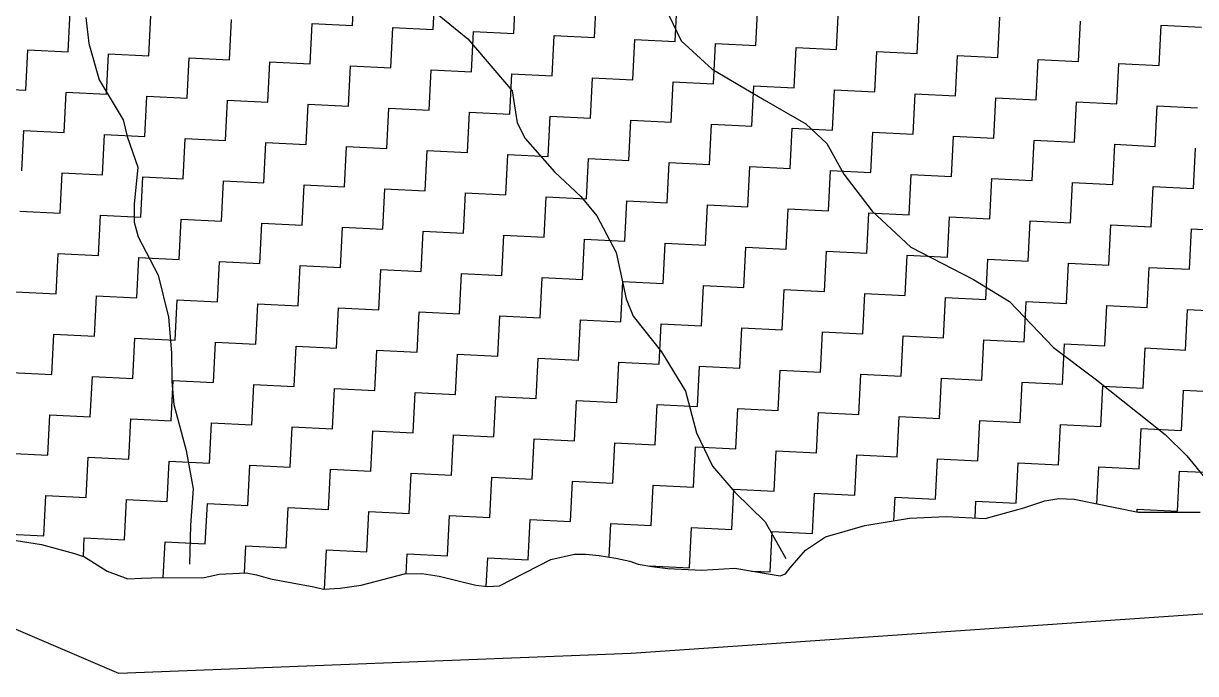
# Model space of a CAD drawing. Header units: metres. Extents: x 263404 to 269468, y 2224335 to 2228035.
# Drawn here: x 268652.4 to 269107.9, y 2224335.1 to 2224587.8 of the extents above; entities that cross this region are included whole.
import ezdxf

# ---------------------------------------------------------------- set-up
doc = ezdxf.new("R2010")
doc.units = ezdxf.units.M
doc.header["$LTSCALE"] = 0.3
for name, color, linetype in [('LINE_WATER', 4, 'Continuous'), ('POLY_HATCH', 12, 'Continuous'), ('V_BOUND_LINE', 7, 'Continuous')]:
    doc.layers.add(name, color=color, linetype=linetype)

msp = doc.modelspace()

# ---------------------------------------------------------------- linework, layer by layer
at = {"layer": 'LINE_WATER'}
for p, q in [((268811.17, 2224593.16), (268825.11, 2224581.75)), ((268901.71, 2224594.27), (268907.98, 2224581.03)), ((268676.72, 2224590.1), (268677.8, 2224579.97)), ((268825.11, 2224581.75), (268842.39, 2224561.51)), ((268677.8, 2224579.97), (268681.83, 2224565.9)), ((268907.98, 2224581.03), (268920.05, 2224570.03)), ((268920.05, 2224570.03), (268940.26, 2224558)), ((268681.83, 2224565.9), (268691.14, 2224550.31)), ((268842.39, 2224561.51), (268844.3, 2224549.13)), ((268940.26, 2224558), (268956.51, 2224548.68)), ((268691.14, 2224550.31), (268692.71, 2224543.77)), ((268844.3, 2224549.13), (268847.46, 2224542.98)), ((268956.51, 2224548.68), (268964.64, 2224541.03)), ((268692.71, 2224543.77), (268696.85, 2224531.91)), ((268847.46, 2224542.98), (268858.81, 2224530.13)), ((268964.64, 2224541.03), (268971.31, 2224529.2)), ((268696.85, 2224531.91), (268695.5, 2224517.48)), ((268858.81, 2224530.13), (268869.05, 2224520.48)), ((268971.31, 2224529.2), (268982.26, 2224514.79)), ((268869.05, 2224520.48), (268875.29, 2224512.92)), ((268695.5, 2224517.48), (268695.47, 2224510.54)), ((268982.26, 2224514.79), (268997.33, 2224500.8)), ((268695.47, 2224510.54), (268697.08, 2224504.79)), ((268875.29, 2224512.92), (268882.78, 2224498.69)), ((268697.08, 2224504.79), (268704.85, 2224489.91)), ((268997.33, 2224500.8), (269021.62, 2224488.25)), ((268882.78, 2224498.69), (268886.62, 2224480.69)), ((268704.85, 2224489.91), (268708.77, 2224473.64)), ((269021.62, 2224488.25), (269035.69, 2224479.67)), ((268886.62, 2224480.69), (268889.44, 2224473.93)), ((269035.69, 2224479.67), (269052.78, 2224461.81)), ((268708.77, 2224473.64), (268709.97, 2224459.72)), ((268889.44, 2224473.93), (268900.42, 2224460.15)), ((268709.97, 2224459.72), (268710.05, 2224448.53)), ((268900.42, 2224460.15), (268909.75, 2224444.88)), ((269052.78, 2224461.81), (269068.89, 2224449.66)), ((269068.89, 2224449.66), (269096.19, 2224427.98)), ((268710.05, 2224448.53), (268710.87, 2224439.66)), ((268909.75, 2224444.88), (268913.98, 2224428.59)), ((268710.87, 2224439.66), (268715.65, 2224421.78)), ((268913.98, 2224428.59), (268920.28, 2224415.67)), ((269096.19, 2224427.98), (269104.6, 2224419.68)), ((268715.65, 2224421.78), (268718.38, 2224406.83)), ((269104.6, 2224419.68), (269112.03, 2224410.49)), ((268920.28, 2224415.67), (268928.92, 2224405.63)), ((268718.38, 2224406.83), (268717.36, 2224392.7)), ((268928.92, 2224405.63), (268940.64, 2224394.02)), ((268717.36, 2224392.7), (268716.93, 2224377.59)), ((268940.64, 2224394.02), (268948.76, 2224379.75))]:
    msp.add_line(p, q, dxfattribs=at)
at = {"layer": 'POLY_HATCH', "linetype": 'Continuous'}
for p, q in [((268780.29, 2224586.93), (268781.07, 2224602.61)), ((268811.64, 2224585.37), (268812.42, 2224601.05)), ((268843, 2224583.81), (268843.78, 2224599.49)), ((268874.35, 2224582.25), (268875.13, 2224597.93)), ((268905.7, 2224580.7), (268906.48, 2224596.37)), ((268669.78, 2224576.71), (268670.56, 2224592.38)), ((268701.13, 2224575.15), (268701.91, 2224590.82)), ((268937.06, 2224579.14), (268937.84, 2224594.81)), ((268968.41, 2224577.58), (268969.19, 2224593.26)), ((268999.76, 2224576.02), (269000.54, 2224591.7)), ((268732.48, 2224573.59), (268733.26, 2224589.27)), ((268763.84, 2224572.03), (268764.61, 2224587.71)), ((268764.61, 2224587.71), (268780.29, 2224586.93)), ((268795.19, 2224570.47), (268795.97, 2224586.15)), ((268795.97, 2224586.15), (268811.64, 2224585.37)), ((269031.12, 2224574.46), (269031.9, 2224590.14)), ((269062.47, 2224572.91), (269063.25, 2224588.58)), ((269093.82, 2224571.35), (269094.6, 2224587.02)), ((269094.6, 2224587.02), (269110.28, 2224586.25)), ((268826.54, 2224568.92), (268827.32, 2224584.59)), ((268827.32, 2224584.59), (268843, 2224583.81)), ((268857.89, 2224567.36), (268858.67, 2224583.03)), ((268858.67, 2224583.03), (268874.35, 2224582.25)), ((268653.32, 2224561.81), (268654.1, 2224577.49)), ((268654.1, 2224577.49), (268669.78, 2224576.71)), ((268889.25, 2224565.8), (268890.03, 2224581.48)), ((268890.03, 2224581.48), (268905.7, 2224580.7)), ((268920.6, 2224564.24), (268921.38, 2224579.92)), ((268921.38, 2224579.92), (268937.06, 2224579.14)), ((268951.95, 2224562.68), (268952.73, 2224578.36)), ((268952.73, 2224578.36), (268968.41, 2224577.58)), ((268684.67, 2224560.25), (268685.45, 2224575.93)), ((268685.45, 2224575.93), (268701.13, 2224575.15)), ((268716.03, 2224558.69), (268716.81, 2224574.37)), ((268716.81, 2224574.37), (268732.48, 2224573.59)), ((268747.38, 2224557.13), (268748.16, 2224572.81)), ((268748.16, 2224572.81), (268763.84, 2224572.03)), ((268983.31, 2224561.12), (268984.09, 2224576.8)), ((268984.09, 2224576.8), (268999.76, 2224576.02)), ((269014.66, 2224559.57), (269015.44, 2224575.24)), ((269015.44, 2224575.24), (269031.12, 2224574.46)), ((269046.01, 2224558.01), (269046.79, 2224573.68)), ((269046.79, 2224573.68), (269062.47, 2224572.91)), ((268778.73, 2224555.58), (268779.51, 2224571.25)), ((268779.51, 2224571.25), (268795.19, 2224570.47)), ((268810.09, 2224554.02), (268810.87, 2224569.69)), ((268810.87, 2224569.69), (268826.54, 2224568.92)), ((268841.44, 2224552.46), (268842.22, 2224568.14)), ((268842.22, 2224568.14), (268857.89, 2224567.36)), ((269077.37, 2224556.45), (269078.15, 2224572.13)), ((269078.15, 2224572.13), (269093.82, 2224571.35)), ((268872.79, 2224550.9), (268873.57, 2224566.58)), ((268873.57, 2224566.58), (268889.25, 2224565.8)), ((268904.15, 2224549.34), (268904.92, 2224565.02)), ((268904.92, 2224565.02), (268920.6, 2224564.24)), ((268935.5, 2224547.79), (268936.28, 2224563.46)), ((268936.28, 2224563.46), (268951.95, 2224562.68)), ((268637.64, 2224562.59), (268653.32, 2224561.81)), ((268668.22, 2224545.35), (268669, 2224561.03)), ((268669, 2224561.03), (268684.67, 2224560.25)), ((268699.57, 2224543.79), (268700.35, 2224559.47)), ((268700.35, 2224559.47), (268716.03, 2224558.69)), ((268966.85, 2224546.23), (268967.63, 2224561.9)), ((268967.63, 2224561.9), (268983.31, 2224561.12)), ((268998.2, 2224544.67), (268998.98, 2224560.35)), ((268998.98, 2224560.35), (269014.66, 2224559.57)), ((269029.56, 2224543.11), (269030.34, 2224558.79)), ((269030.34, 2224558.79), (269046.01, 2224558.01)), ((268730.92, 2224542.24), (268731.7, 2224557.91)), ((268731.7, 2224557.91), (268747.38, 2224557.13)), ((268762.28, 2224540.68), (268763.06, 2224556.36)), ((268763.06, 2224556.36), (268778.73, 2224555.58)), ((268793.63, 2224539.12), (268794.41, 2224554.8)), ((268794.41, 2224554.8), (268810.09, 2224554.02)), ((269060.91, 2224541.55), (269061.69, 2224557.23)), ((269061.69, 2224557.23), (269077.37, 2224556.45)), ((269092.26, 2224539.99), (269093.04, 2224555.67)), ((269093.04, 2224555.67), (269108.72, 2224554.89)), ((268824.98, 2224537.56), (268825.76, 2224553.24)), ((268825.76, 2224553.24), (268841.44, 2224552.46)), ((268856.34, 2224536), (268857.12, 2224551.68)), ((268857.12, 2224551.68), (268872.79, 2224550.9)), ((268887.69, 2224534.45), (268888.47, 2224550.12)), ((268888.47, 2224550.12), (268904.15, 2224549.34)), ((268651.76, 2224530.46), (268652.54, 2224546.13)), ((268652.54, 2224546.13), (268668.22, 2224545.35)), ((268919.04, 2224532.89), (268919.82, 2224548.56)), ((268919.82, 2224548.56), (268935.5, 2224547.79)), ((268950.4, 2224531.33), (268951.18, 2224547.01)), ((268951.18, 2224547.01), (268966.85, 2224546.23)), ((268981.75, 2224529.77), (268982.53, 2224545.45)), ((268982.53, 2224545.45), (268998.2, 2224544.67)), ((268683.12, 2224528.9), (268683.89, 2224544.57)), ((268683.89, 2224544.57), (268699.57, 2224543.79)), ((268714.47, 2224527.34), (268715.25, 2224543.02)), ((268715.25, 2224543.02), (268730.92, 2224542.24)), ((268745.82, 2224525.78), (268746.6, 2224541.46)), ((268746.6, 2224541.46), (268762.28, 2224540.68)), ((269013.1, 2224528.21), (269013.88, 2224543.89)), ((269013.88, 2224543.89), (269029.56, 2224543.11)), ((269044.46, 2224526.66), (269045.23, 2224542.33)), ((269045.23, 2224542.33), (269060.91, 2224541.55)), ((269075.81, 2224525.1), (269076.59, 2224540.77)), ((269076.59, 2224540.77), (269092.26, 2224539.99)), ((268777.17, 2224524.22), (268777.95, 2224539.9)), ((268777.95, 2224539.9), (268793.63, 2224539.12)), ((268808.53, 2224522.66), (268809.31, 2224538.34)), ((268809.31, 2224538.34), (268824.98, 2224537.56)), ((268839.88, 2224521.11), (268840.66, 2224536.78)), ((268840.66, 2224536.78), (268856.34, 2224536)), ((269107.16, 2224523.54), (269107.94, 2224539.22)), ((268871.23, 2224519.55), (268872.01, 2224535.23)), ((268872.01, 2224535.23), (268887.69, 2224534.45)), ((268902.59, 2224517.99), (268903.37, 2224533.67)), ((268903.37, 2224533.67), (268919.04, 2224532.89)), ((268933.94, 2224516.43), (268934.72, 2224532.11)), ((268934.72, 2224532.11), (268950.4, 2224531.33)), ((268666.66, 2224514), (268667.44, 2224529.68)), ((268667.44, 2224529.68), (268683.12, 2224528.9)), ((268698.01, 2224512.44), (268698.79, 2224528.12)), ((268698.79, 2224528.12), (268714.47, 2224527.34)), ((268965.29, 2224514.87), (268966.07, 2224530.55)), ((268966.07, 2224530.55), (268981.75, 2224529.77)), ((268996.65, 2224513.32), (268997.43, 2224528.99)), ((268997.43, 2224528.99), (269013.1, 2224528.21)), ((269028, 2224511.76), (269028.78, 2224527.43)), ((269028.78, 2224527.43), (269044.46, 2224526.66)), ((268729.37, 2224510.88), (268730.15, 2224526.56)), ((268730.15, 2224526.56), (268745.82, 2224525.78)), ((268760.72, 2224509.33), (268761.5, 2224525)), ((268761.5, 2224525), (268777.17, 2224524.22)), ((268792.07, 2224507.77), (268792.85, 2224523.44)), ((268792.85, 2224523.44), (268808.53, 2224522.66)), ((269059.35, 2224510.2), (269060.13, 2224525.88)), ((269060.13, 2224525.88), (269075.81, 2224525.1)), ((269090.71, 2224508.64), (269091.48, 2224524.32)), ((269091.48, 2224524.32), (269107.16, 2224523.54)), ((268823.43, 2224506.21), (268824.2, 2224521.89)), ((268824.2, 2224521.89), (268839.88, 2224521.11)), ((268854.78, 2224504.65), (268855.56, 2224520.33)), ((268855.56, 2224520.33), (268871.23, 2224519.55)), ((268886.13, 2224503.09), (268886.91, 2224518.77)), ((268886.91, 2224518.77), (268902.59, 2224517.99)), ((268650.98, 2224514.78), (268666.66, 2224514)), ((268917.48, 2224501.53), (268918.26, 2224517.21)), ((268918.26, 2224517.21), (268933.94, 2224516.43)), ((268948.84, 2224499.98), (268949.62, 2224515.65)), ((268949.62, 2224515.65), (268965.29, 2224514.87)), ((268980.19, 2224498.42), (268980.97, 2224514.1)), ((268980.97, 2224514.1), (268996.65, 2224513.32)), ((268681.56, 2224497.54), (268682.34, 2224513.22)), ((268682.34, 2224513.22), (268698.01, 2224512.44)), ((268712.91, 2224495.99), (268713.69, 2224511.66)), ((268713.69, 2224511.66), (268729.37, 2224510.88)), ((268744.26, 2224494.43), (268745.04, 2224510.1)), ((268745.04, 2224510.1), (268760.72, 2224509.33)), ((269011.54, 2224496.86), (269012.32, 2224512.54)), ((269012.32, 2224512.54), (269028, 2224511.76)), ((269042.9, 2224495.3), (269043.68, 2224510.98)), ((269043.68, 2224510.98), (269059.35, 2224510.2)), ((269074.25, 2224493.74), (269075.03, 2224509.42)), ((269075.03, 2224509.42), (269090.71, 2224508.64)), ((268775.62, 2224492.87), (268776.4, 2224508.55)), ((268776.4, 2224508.55), (268792.07, 2224507.77)), ((268806.97, 2224491.31), (268807.75, 2224506.99)), ((268807.75, 2224506.99), (268823.43, 2224506.21)), ((268838.32, 2224489.75), (268839.1, 2224505.43)), ((268839.1, 2224505.43), (268854.78, 2224504.65)), ((269105.6, 2224492.19), (269106.38, 2224507.86)), ((269106.38, 2224507.86), (269122.06, 2224507.08)), ((268869.68, 2224488.2), (268870.46, 2224503.87)), ((268870.46, 2224503.87), (268886.13, 2224503.09)), ((268901.03, 2224486.64), (268901.81, 2224502.31)), ((268901.81, 2224502.31), (268917.48, 2224501.53)), ((268932.38, 2224485.08), (268933.16, 2224500.76)), ((268933.16, 2224500.76), (268948.84, 2224499.98)), ((268665.1, 2224482.65), (268665.88, 2224498.32)), ((268665.88, 2224498.32), (268681.56, 2224497.54)), ((268696.46, 2224481.09), (268697.23, 2224496.77)), ((268697.23, 2224496.77), (268712.91, 2224495.99)), ((268727.81, 2224479.53), (268728.59, 2224495.21)), ((268728.59, 2224495.21), (268744.26, 2224494.43)), ((268963.74, 2224483.52), (268964.51, 2224499.2)), ((268964.51, 2224499.2), (268980.19, 2224498.42)), ((268995.09, 2224481.96), (268995.87, 2224497.64)), ((268995.87, 2224497.64), (269011.54, 2224496.86)), ((269026.44, 2224480.4), (269027.22, 2224496.08)), ((269027.22, 2224496.08), (269042.9, 2224495.3)), ((268759.16, 2224477.97), (268759.94, 2224493.65)), ((268759.94, 2224493.65), (268775.62, 2224492.87)), ((268790.51, 2224476.41), (268791.29, 2224492.09)), ((268791.29, 2224492.09), (268806.97, 2224491.31)), ((268821.87, 2224474.86), (268822.65, 2224490.53)), ((268822.65, 2224490.53), (268838.32, 2224489.75)), ((269057.79, 2224478.85), (269058.57, 2224494.52)), ((269058.57, 2224494.52), (269074.25, 2224493.74)), ((269089.15, 2224477.29), (269089.93, 2224492.96)), ((269089.93, 2224492.96), (269105.6, 2224492.19)), ((268853.22, 2224473.3), (268854, 2224488.97)), ((268854, 2224488.97), (268869.68, 2224488.2)), ((268884.57, 2224471.74), (268885.35, 2224487.42)), ((268885.35, 2224487.42), (268901.03, 2224486.64)), ((268649.43, 2224483.43), (268665.1, 2224482.65)), ((268680, 2224466.19), (268680.78, 2224481.87)), ((268680.78, 2224481.87), (268696.46, 2224481.09)), ((268915.93, 2224470.18), (268916.71, 2224485.86)), ((268916.71, 2224485.86), (268932.38, 2224485.08)), ((268947.28, 2224468.62), (268948.06, 2224484.3)), ((268948.06, 2224484.3), (268963.74, 2224483.52)), ((268978.63, 2224467.07), (268979.41, 2224482.74)), ((268979.41, 2224482.74), (268995.09, 2224481.96)), ((268711.35, 2224464.63), (268712.13, 2224480.31)), ((268712.13, 2224480.31), (268727.81, 2224479.53)), ((268742.71, 2224463.08), (268743.48, 2224478.75)), ((268743.48, 2224478.75), (268759.16, 2224477.97)), ((268774.06, 2224461.52), (268774.84, 2224477.19)), ((268774.84, 2224477.19), (268790.51, 2224476.41)), ((269009.99, 2224465.51), (269010.76, 2224481.18)), ((269010.76, 2224481.18), (269026.44, 2224480.4)), ((269041.34, 2224463.95), (269042.12, 2224479.63)), ((269042.12, 2224479.63), (269057.79, 2224478.85)), ((269072.69, 2224462.39), (269073.47, 2224478.07)), ((269073.47, 2224478.07), (269089.15, 2224477.29)), ((268805.41, 2224459.96), (268806.19, 2224475.64)), ((268806.19, 2224475.64), (268821.87, 2224474.86)), ((268836.76, 2224458.4), (268837.54, 2224474.08)), ((268837.54, 2224474.08), (268853.22, 2224473.3)), ((268868.12, 2224456.84), (268868.9, 2224472.52)), ((268868.9, 2224472.52), (268884.57, 2224471.74)), ((269104.05, 2224460.83), (269104.82, 2224476.51)), ((269104.82, 2224476.51), (269117.61, 2224475.87)), ((268899.47, 2224455.28), (268900.25, 2224470.96)), ((268900.25, 2224470.96), (268915.93, 2224470.18)), ((268930.82, 2224453.73), (268931.6, 2224469.4)), ((268931.6, 2224469.4), (268947.28, 2224468.62)), ((268962.18, 2224452.17), (268962.96, 2224467.84)), ((268962.96, 2224467.84), (268978.63, 2224467.07)), ((268663.54, 2224451.29), (268664.32, 2224466.97)), ((268664.32, 2224466.97), (268680, 2224466.19)), ((268694.9, 2224449.74), (268695.68, 2224465.41)), ((268695.68, 2224465.41), (268711.35, 2224464.63)), ((268726.25, 2224448.18), (268727.03, 2224463.85)), ((268727.03, 2224463.85), (268742.71, 2224463.08)), ((268993.53, 2224450.61), (268994.31, 2224466.29)), ((268994.31, 2224466.29), (269009.99, 2224465.51)), ((269024.88, 2224449.05), (269025.66, 2224464.73)), ((269025.66, 2224464.73), (269041.34, 2224463.95)), ((269056.24, 2224447.49), (269057.02, 2224463.17)), ((269057.02, 2224463.17), (269072.69, 2224462.39)), ((268757.6, 2224446.62), (268758.38, 2224462.3)), ((268758.38, 2224462.3), (268774.06, 2224461.52)), ((268788.96, 2224445.06), (268789.74, 2224460.74)), ((268789.74, 2224460.74), (268805.41, 2224459.96)), ((268820.31, 2224443.5), (268821.09, 2224459.18)), ((268821.09, 2224459.18), (268836.76, 2224458.4)), ((269087.59, 2224445.94), (269088.37, 2224461.61)), ((269088.37, 2224461.61), (269104.05, 2224460.83)), ((268851.66, 2224441.94), (268852.44, 2224457.62)), ((268852.44, 2224457.62), (268868.12, 2224456.84)), ((268883.02, 2224440.39), (268883.79, 2224456.06)), ((268883.79, 2224456.06), (268899.47, 2224455.28)), ((268914.37, 2224438.83), (268915.15, 2224454.51)), ((268915.15, 2224454.51), (268930.82, 2224453.73)), ((268647.87, 2224452.07), (268663.54, 2224451.29)), ((268678.44, 2224434.84), (268679.22, 2224450.51)), ((268679.22, 2224450.51), (268694.9, 2224449.74)), ((268945.72, 2224437.27), (268946.5, 2224452.95)), ((268946.5, 2224452.95), (268962.18, 2224452.17)), ((268977.07, 2224435.71), (268977.85, 2224451.39)), ((268977.85, 2224451.39), (268993.53, 2224450.61)), ((269008.43, 2224434.15), (269009.21, 2224449.83)), ((269009.21, 2224449.83), (269024.88, 2224449.05)), ((268709.79, 2224433.28), (268710.57, 2224448.96)), ((268710.57, 2224448.96), (268726.25, 2224448.18)), ((268741.15, 2224431.72), (268741.93, 2224447.4)), ((268741.93, 2224447.4), (268757.6, 2224446.62)), ((268772.5, 2224430.16), (268773.28, 2224445.84)), ((268773.28, 2224445.84), (268788.96, 2224445.06)), ((269039.78, 2224432.6), (269040.56, 2224448.27)), ((269040.56, 2224448.27), (269056.24, 2224447.49)), ((269071.13, 2224431.04), (269071.91, 2224446.71)), ((269071.91, 2224446.71), (269087.59, 2224445.94)), ((269102.49, 2224429.48), (269103.27, 2224445.16)), ((269103.27, 2224445.16), (269113.56, 2224444.64)), ((268803.85, 2224428.61), (268804.63, 2224444.28)), ((268804.63, 2224444.28), (268820.31, 2224443.5)), ((268835.21, 2224427.05), (268835.99, 2224442.72)), ((268835.99, 2224442.72), (268851.66, 2224441.94)), ((268866.56, 2224425.49), (268867.34, 2224441.17)), ((268867.34, 2224441.17), (268883.02, 2224440.39)), ((268897.91, 2224423.93), (268898.69, 2224439.61)), ((268898.69, 2224439.61), (268914.37, 2224438.83)), ((268929.27, 2224422.37), (268930.04, 2224438.05)), ((268930.04, 2224438.05), (268945.72, 2224437.27)), ((268960.62, 2224420.81), (268961.4, 2224436.49)), ((268961.4, 2224436.49), (268977.07, 2224435.71)), ((268661.99, 2224419.94), (268662.76, 2224435.62)), ((268662.76, 2224435.62), (268678.44, 2224434.84)), ((268693.34, 2224418.38), (268694.12, 2224434.06)), ((268694.12, 2224434.06), (268709.79, 2224433.28)), ((268724.69, 2224416.82), (268725.47, 2224432.5)), ((268725.47, 2224432.5), (268741.15, 2224431.72)), ((268991.97, 2224419.26), (268992.75, 2224434.93)), ((268992.75, 2224434.93), (269008.43, 2224434.15)), ((269023.33, 2224417.7), (269024.1, 2224433.38)), ((269024.1, 2224433.38), (269039.78, 2224432.6)), ((269054.68, 2224416.14), (269055.46, 2224431.82)), ((269055.46, 2224431.82), (269071.13, 2224431.04)), ((268756.04, 2224415.27), (268756.82, 2224430.94)), ((268756.82, 2224430.94), (268772.5, 2224430.16)), ((268787.4, 2224413.71), (268788.18, 2224429.38)), ((268788.18, 2224429.38), (268803.85, 2224428.61)), ((268818.75, 2224412.15), (268819.53, 2224427.83)), ((268819.53, 2224427.83), (268835.21, 2224427.05)), ((269086.03, 2224414.58), (269086.81, 2224430.26)), ((269086.81, 2224430.26), (269102.49, 2224429.48)), ((268850.1, 2224410.59), (268850.88, 2224426.27)), ((268850.88, 2224426.27), (268866.56, 2224425.49)), ((268881.46, 2224409.03), (268882.24, 2224424.71)), ((268882.24, 2224424.71), (268897.91, 2224423.93)), ((268912.81, 2224407.48), (268913.59, 2224423.15)), ((268913.59, 2224423.15), (268929.27, 2224422.37)), ((268646.31, 2224420.72), (268661.99, 2224419.94)), ((268676.88, 2224403.49), (268677.66, 2224419.16)), ((268677.66, 2224419.16), (268693.34, 2224418.38)), ((268708.24, 2224401.93), (268709.02, 2224417.6)), ((268709.02, 2224417.6), (268724.69, 2224416.82)), ((268944.16, 2224405.92), (268944.94, 2224421.59)), ((268944.94, 2224421.59), (268960.62, 2224420.81)), ((268975.52, 2224404.36), (268976.3, 2224420.04)), ((268976.3, 2224420.04), (268991.97, 2224419.26)), ((269006.87, 2224402.8), (269007.65, 2224418.48)), ((269007.65, 2224418.48), (269023.33, 2224417.7)), ((268739.59, 2224400.37), (268740.37, 2224416.05)), ((268740.37, 2224416.05), (268756.04, 2224415.27)), ((268770.94, 2224398.81), (268771.72, 2224414.49)), ((268771.72, 2224414.49), (268787.4, 2224413.71)), ((269038.22, 2224401.24), (269039, 2224416.92)), ((269039, 2224416.92), (269054.68, 2224416.14)), ((269069.64, 2224401.03), (269070.35, 2224415.36)), ((269070.35, 2224415.36), (269086.03, 2224414.58)), ((269100.93, 2224398.13), (269101.71, 2224413.8)), ((269101.71, 2224413.8), (269114.14, 2224413.19)), ((268802.3, 2224397.25), (268803.07, 2224412.93)), ((268803.07, 2224412.93), (268818.75, 2224412.15)), ((268833.65, 2224395.69), (268834.43, 2224411.37)), ((268834.43, 2224411.37), (268850.1, 2224410.59)), ((268865, 2224394.14), (268865.78, 2224409.81)), ((268865.78, 2224409.81), (268881.46, 2224409.03)), ((268660.43, 2224388.59), (268661.21, 2224404.26)), ((268661.21, 2224404.26), (268676.88, 2224403.49)), ((268896.35, 2224392.58), (268897.13, 2224408.25)), ((268897.13, 2224408.25), (268912.81, 2224407.48)), ((268927.71, 2224391.02), (268928.49, 2224406.7)), ((268928.49, 2224406.7), (268944.16, 2224405.92)), ((268959.06, 2224389.46), (268959.84, 2224405.14)), ((268959.84, 2224405.14), (268975.52, 2224404.36)), ((268691.78, 2224387.03), (268692.56, 2224402.71)), ((268692.56, 2224402.71), (268708.24, 2224401.93)), ((268723.13, 2224385.47), (268723.91, 2224401.15)), ((268723.91, 2224401.15), (268739.59, 2224400.37)), ((268754.49, 2224383.91), (268755.27, 2224399.59)), ((268755.27, 2224399.59), (268770.94, 2224398.81)), ((268990.74, 2224394.46), (268991.19, 2224403.58)), ((268991.19, 2224403.58), (269006.87, 2224402.8)), ((269022.23, 2224395.59), (269022.55, 2224402.02)), ((269022.55, 2224402.02), (269038.22, 2224401.24)), ((268785.84, 2224382.36), (268786.62, 2224398.03)), ((268786.62, 2224398.03), (268802.3, 2224397.25)), ((268817.19, 2224380.8), (268817.97, 2224396.47)), ((268817.97, 2224396.47), (268833.65, 2224395.69)), ((268848.55, 2224379.24), (268849.33, 2224394.92)), ((268849.33, 2224394.92), (268865, 2224394.14)), ((269085.2, 2224397.93), (269085.25, 2224398.91)), ((269085.25, 2224398.91), (269100.93, 2224398.13)), ((268880.03, 2224380.35), (268880.68, 2224393.36)), ((268880.68, 2224393.36), (268896.35, 2224392.58)), ((268911.25, 2224376.12), (268912.03, 2224391.8)), ((268912.03, 2224391.8), (268927.71, 2224391.02)), ((268942.61, 2224374.56), (268943.38, 2224390.24)), ((268943.38, 2224390.24), (268959.06, 2224389.46)), ((268644.75, 2224389.37), (268660.43, 2224388.59)), ((268675.75, 2224380.59), (268676.1, 2224387.81)), ((268676.1, 2224387.81), (268691.78, 2224387.03)), ((268706.77, 2224372.43), (268707.46, 2224386.25)), ((268707.46, 2224386.25), (268723.13, 2224385.47)), ((268738.29, 2224374.23), (268738.81, 2224384.69)), ((268738.81, 2224384.69), (268754.49, 2224383.91)), ((268769.41, 2224367.92), (268770.16, 2224383.13)), ((268770.16, 2224383.13), (268785.84, 2224382.36)), ((268801.13, 2224373.79), (268801.52, 2224381.58)), ((268801.52, 2224381.58), (268817.19, 2224380.8)), ((268832.32, 2224368.96), (268832.87, 2224380.02)), ((268832.87, 2224380.02), (268848.55, 2224379.24)), ((268895.57, 2224376.88), (268895.58, 2224376.9)), ((268895.58, 2224376.9), (268911.25, 2224376.12)), ((268935.4, 2224374.92), (268942.61, 2224374.56))]:
    msp.add_line(p, q, dxfattribs=at)
at = {"layer": 'POLY_HATCH'}
for p, q in [((269026.16, 2224395.4), (269041.27, 2224399.53)), ((269041.27, 2224399.53), (269049.37, 2224402.2)), ((269049.37, 2224402.2), (269054.77, 2224403.09)), ((269054.77, 2224403.09), (269060.81, 2224402.79)), ((269060.81, 2224402.79), (269085.7, 2224397.83)), ((268979.47, 2224392.6), (268996.84, 2224395.46)), ((268996.84, 2224395.46), (269011.07, 2224396.15)), ((269011.07, 2224396.15), (269026.16, 2224395.4)), ((269085.7, 2224397.83), (269109.68, 2224397.8)), ((268964.12, 2224388.25), (268979.47, 2224392.6)), ((268644.65, 2224387.58), (268659.43, 2224385.22)), ((268956.42, 2224383.05), (268964.12, 2224388.25)), ((268659.43, 2224385.22), (268672.3, 2224381.79)), ((268672.3, 2224381.79), (268676.19, 2224380.43)), ((268857.43, 2224379.34), (268866.61, 2224381.44)), ((268866.61, 2224381.44), (268871.04, 2224381.45)), ((268871.04, 2224381.45), (268876.13, 2224380.96)), ((268950.38, 2224376.11), (268956.42, 2224383.05)), ((268676.19, 2224380.43), (268684.99, 2224374.88)), ((268837.5, 2224369.15), (268857.43, 2224379.34)), ((268876.13, 2224380.96), (268882.6, 2224379.95)), ((268882.6, 2224379.95), (268888.13, 2224378.74)), ((268888.13, 2224378.74), (268891.33, 2224377.65)), ((268891.33, 2224377.65), (268896.64, 2224376.69)), ((268896.64, 2224376.69), (268902.88, 2224375.91)), ((268684.99, 2224374.88), (268692.99, 2224371.92)), ((268692.99, 2224371.92), (268698.35, 2224372.12)), ((268698.35, 2224372.12), (268706.05, 2224372.43)), ((268706.05, 2224372.43), (268722.1, 2224372.33)), ((268722.1, 2224372.33), (268728.45, 2224373.65)), ((268728.45, 2224373.65), (268739.06, 2224374.27)), ((268739.06, 2224374.27), (268742.98, 2224373.38)), ((268742.98, 2224373.38), (268748.49, 2224371.94)), ((268783.75, 2224369.49), (268800.49, 2224373.78)), ((268800.49, 2224373.78), (268807.25, 2224373.91)), ((268807.25, 2224373.91), (268813.95, 2224372.88)), ((268813.95, 2224372.88), (268828.21, 2224369.38)), ((268902.88, 2224375.91), (268916.12, 2224375.26)), ((268916.12, 2224375.26), (268928.96, 2224376.01)), ((268928.96, 2224376.01), (268942.58, 2224373.71)), ((268942.58, 2224373.71), (268946.5, 2224373.05)), ((268946.5, 2224373.05), (268948.64, 2224373.87)), ((268948.64, 2224373.87), (268950.38, 2224376.11)), ((268748.49, 2224371.94), (268765.33, 2224368.78)), ((268765.33, 2224368.78), (268769.01, 2224367.9)), ((268769.01, 2224367.9), (268775.54, 2224368.27)), ((268775.54, 2224368.27), (268783.75, 2224369.49)), ((268828.21, 2224369.38), (268832.84, 2224368.91)), ((268832.84, 2224368.91), (268837.5, 2224369.15))]:
    msp.add_line(p, q, dxfattribs=at)
at = {"layer": 'V_BOUND_LINE'}
for p, q in [((268689.53, 2224335.07), (268519.48, 2224407.8)), ((269316.96, 2224372.31), (268888.63, 2224342.86)), ((268888.63, 2224342.86), (268689.53, 2224335.07))]:
    msp.add_line(p, q, dxfattribs=at)

doc.saveas('drawing.dxf')
